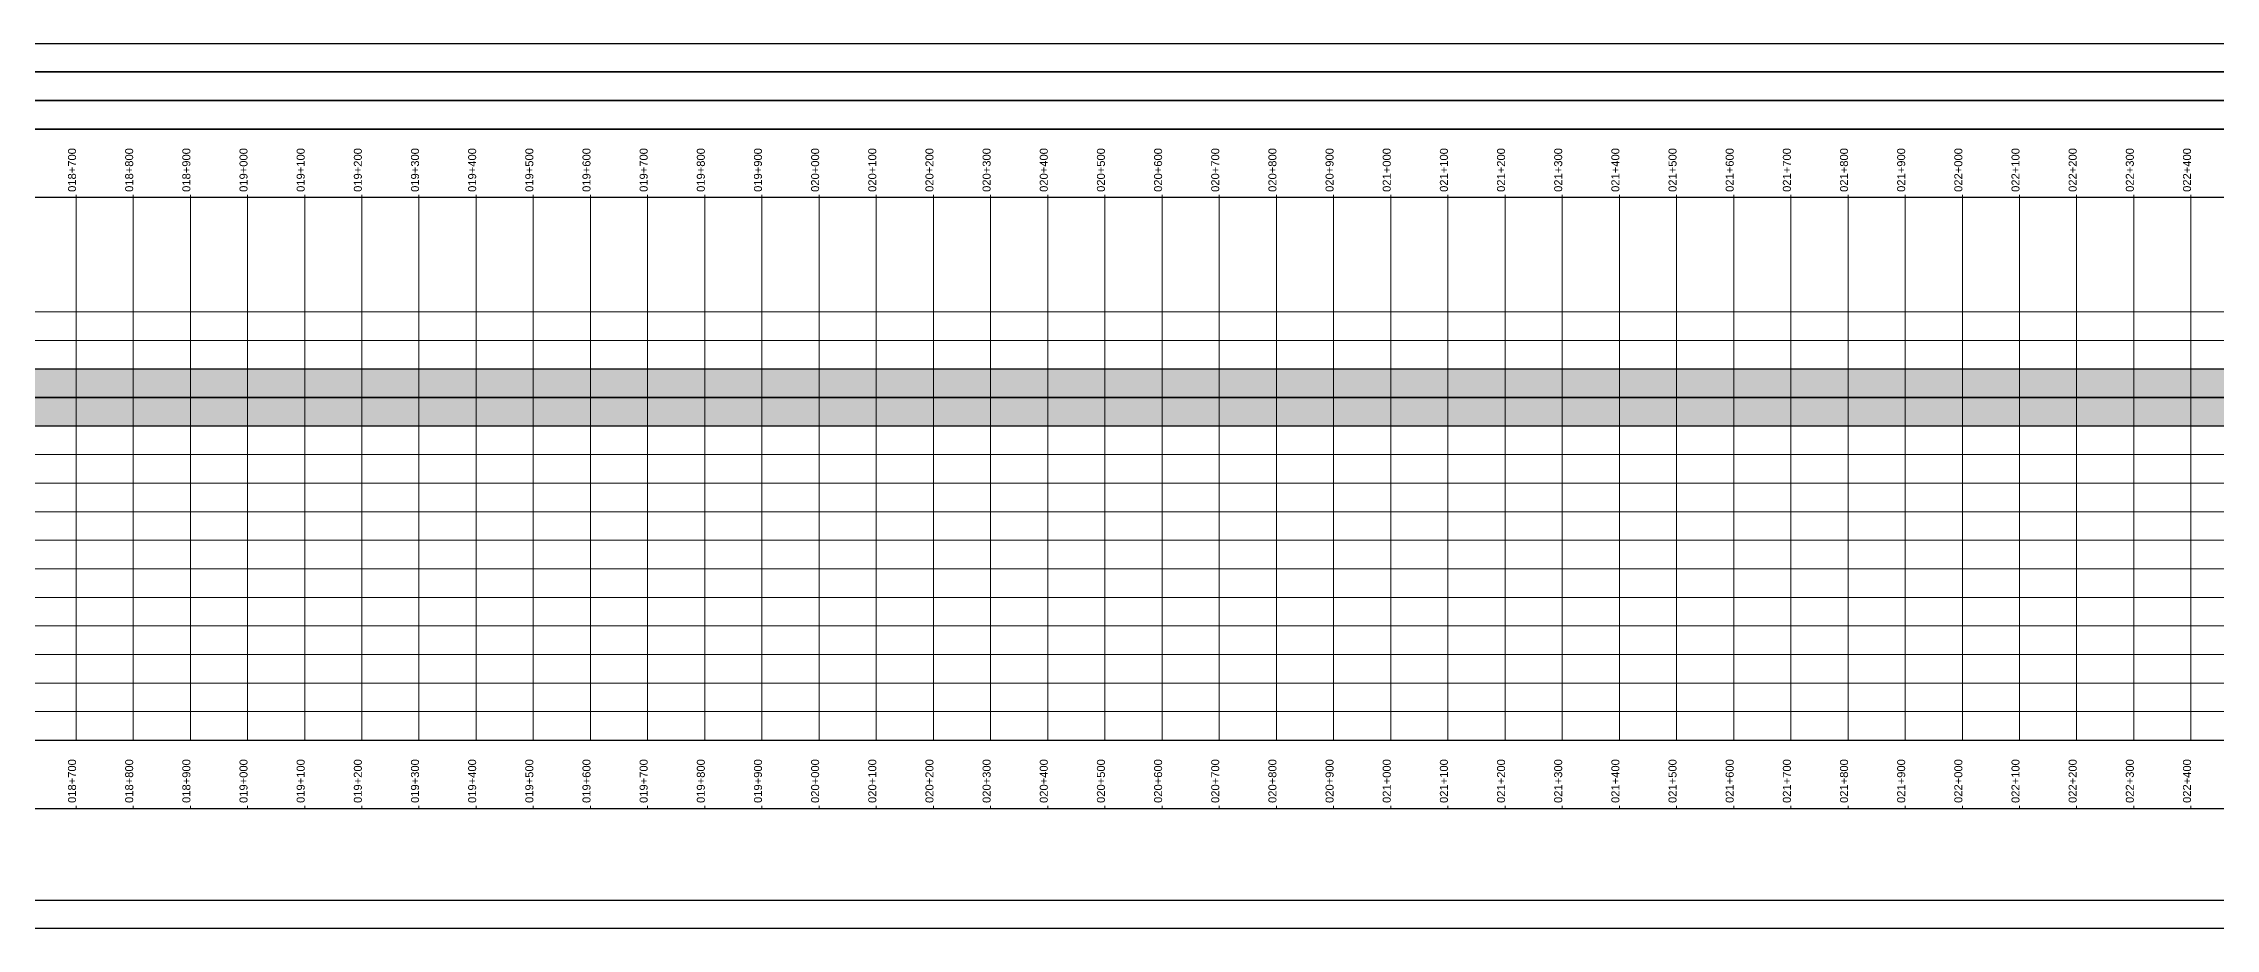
# Model space of a CAD drawing. Extents: x -247 to 52513, y 3400 to 5000.
# Drawn here: x 18643 to 22443, y 3450 to 5000 of the extents above; entities that cross this region are included whole.
import ezdxf

# ---------------------------------------------------------------- set-up
doc = ezdxf.new("R2010")
doc.units = 0
doc.linetypes.add('Dashed', pattern=[0])
for name, color, linetype in [('Activity Lines', 7, 'Continuous'), ('Chainage Text', 7, 'Continuous'), ('Entity', 7, 'Continuous'), ('Markers-One', 7, 'Continuous'), ('Outer Box', 7, 'Continuous'), ('Package', 7, 'Continuous'), ('Section', 7, 'Continuous'), ('Vertical Chainage Lines', 7, 'Continuous')]:
    doc.layers.add(name, color=color, linetype=linetype)
doc.styles.add('True type font', font='Arial.ttf')

msp = doc.modelspace()

# ---------------------------------------------------------------- hatches: boundary and pattern name
at = {"true_color": 0x407d60}
msp.add_hatch(color=163, dxfattribs=at).paths.add_polyline_path([(1000, 4430), (30000, 4430), (30000, 4380), (1000, 4380)])
at = {"true_color": 0x28209d}
msp.add_hatch(color=197, dxfattribs=at).paths.add_polyline_path([(2000, 4380), (40000, 4380), (40000, 4330), (2000, 4330)])

# ---------------------------------------------------------------- linework, layer by layer
for points in [[(1000, 4430), (30000, 4430), (30000, 4380), (1000, 4380)], [(2000, 4380), (40000, 4380), (40000, 4330), (2000, 4330)]]:
    msp.add_lwpolyline(points, close=True)
at = {"layer": 'Activity Lines', "color": 250, "linetype": 'Dashed', "lineweight": 15, "true_color": 0x000000}
msp.add_polyline3d([(53, 4530, 0), (52150, 4530, 0)], dxfattribs=at)
at = {"layer": 'Activity Lines', "color": 135, "linetype": 'Dashed', "lineweight": 15, "true_color": 0xda2b99}
msp.add_polyline3d([(53, 4480, 0), (52150, 4480, 0)], dxfattribs=at)
at = {"layer": 'Activity Lines', "color": 92, "linetype": 'Dashed', "lineweight": 15, "true_color": 0xb71de2}
msp.add_polyline3d([(53, 4430, 0), (52150, 4430, 0)], dxfattribs=at)
at = {"layer": 'Activity Lines', "color": 37, "linetype": 'Dashed', "lineweight": 15, "true_color": 0x4f0fff}
msp.add_polyline3d([(53, 4380, 0), (52150, 4380, 0)], dxfattribs=at)
at = {"layer": 'Activity Lines', "color": 11, "linetype": 'Dashed', "lineweight": 15, "true_color": 0x3ee08c}
msp.add_polyline3d([(53, 4330, 0), (52150, 4330, 0)], dxfattribs=at)
at = {"layer": 'Activity Lines', "color": 240, "linetype": 'Dashed', "lineweight": 15, "true_color": 0x724646}
msp.add_polyline3d([(53, 4280, 0), (52150, 4280, 0)], dxfattribs=at)
at = {"layer": 'Activity Lines', "color": 145, "linetype": 'Dashed', "lineweight": 15, "true_color": 0xc63939}
msp.add_polyline3d([(53, 4230, 0), (52150, 4230, 0)], dxfattribs=at)
at = {"layer": 'Activity Lines', "color": 43, "linetype": 'Dashed', "lineweight": 15, "true_color": 0x2bd43f}
msp.add_polyline3d([(53, 4180, 0), (52150, 4180, 0)], dxfattribs=at)
at = {"layer": 'Activity Lines', "color": 240, "linetype": 'Dashed', "lineweight": 15, "true_color": 0xeb0a42}
msp.add_polyline3d([(53, 4130, 0), (52150, 4130, 0)], dxfattribs=at)
at = {"layer": 'Activity Lines', "color": 163, "linetype": 'Dashed', "lineweight": 15, "true_color": 0x407d60}
msp.add_polyline3d([(53, 4080, 0), (52150, 4080, 0)], dxfattribs=at)
at = {"layer": 'Activity Lines', "color": 53, "linetype": 'Dashed', "lineweight": 15, "true_color": 0xe675a8}
msp.add_polyline3d([(53, 4030, 0), (52150, 4030, 0)], dxfattribs=at)
at = {"layer": 'Activity Lines', "color": 145, "linetype": 'Dashed', "lineweight": 15, "true_color": 0xf71d48}
msp.add_polyline3d([(53, 3980, 0), (52150, 3980, 0)], dxfattribs=at)
at = {"layer": 'Activity Lines', "color": 197, "linetype": 'Dashed', "lineweight": 15, "true_color": 0x28209d}
msp.add_polyline3d([(53, 3930, 0), (52150, 3930, 0)], dxfattribs=at)
at = {"layer": 'Activity Lines', "color": 252, "linetype": 'Dashed', "lineweight": 15, "true_color": 0xc3327f}
msp.add_polyline3d([(53, 3880, 0), (52150, 3880, 0)], dxfattribs=at)
at = {"layer": 'Activity Lines', "color": 221, "linetype": 'Dashed', "lineweight": 15, "true_color": 0x38f09a}
msp.add_polyline3d([(53, 3830, 0), (52150, 3830, 0)], dxfattribs=at)
at = {"layer": 'Entity', "color": 9, "lineweight": 25}
for points in [[(54, 4900, 0), (52149, 4900, 0), (52149, 4850, 0), (54, 4850, 0)], [(54, 3500, 0), (52149, 3500, 0), (52149, 3450, 0), (54, 3450, 0)], [(54, 3500, 0), (52149, 3500, 0), (52149, 3450, 0), (54, 3450, 0)]]:
    msp.add_polyline3d(points, close=True, dxfattribs=at)
at = {"layer": 'Markers-One', "color": 41, "linetype": 'Dashed', "lineweight": 0, "true_color": 0xe0e0e0}
for points in [[(18700, 4730, 0), (18700, 4735, 0)], [(18800, 4730, 0), (18800, 4735, 0)], [(18900, 4730, 0), (18900, 4735, 0)], [(19000, 4730, 0), (19000, 4735, 0)], [(19100, 4730, 0), (19100, 4735, 0)], [(19200, 4730, 0), (19200, 4735, 0)], [(19300, 4730, 0), (19300, 4735, 0)], [(19400, 4730, 0), (19400, 4735, 0)], [(19500, 4730, 0), (19500, 4735, 0)], [(19600, 4730, 0), (19600, 4735, 0)], [(19700, 4730, 0), (19700, 4735, 0)], [(19800, 4730, 0), (19800, 4735, 0)], [(19900, 4730, 0), (19900, 4735, 0)], [(20000, 4730, 0), (20000, 4735, 0)], [(20100, 4730, 0), (20100, 4735, 0)], [(20200, 4730, 0), (20200, 4735, 0)], [(20300, 4730, 0), (20300, 4735, 0)], [(20400, 4730, 0), (20400, 4735, 0)], [(20500, 4730, 0), (20500, 4735, 0)], [(20600, 4730, 0), (20600, 4735, 0)], [(20700, 4730, 0), (20700, 4735, 0)], [(20800, 4730, 0), (20800, 4735, 0)], [(20900, 4730, 0), (20900, 4735, 0)], [(21000, 4730, 0), (21000, 4735, 0)], [(21100, 4730, 0), (21100, 4735, 0)], [(21200, 4730, 0), (21200, 4735, 0)], [(21300, 4730, 0), (21300, 4735, 0)], [(21400, 4730, 0), (21400, 4735, 0)], [(21500, 4730, 0), (21500, 4735, 0)], [(21600, 4730, 0), (21600, 4735, 0)], [(21700, 4730, 0), (21700, 4735, 0)], [(21800, 4730, 0), (21800, 4735, 0)], [(21900, 4730, 0), (21900, 4735, 0)], [(22000, 4730, 0), (22000, 4735, 0)], [(22100, 4730, 0), (22100, 4735, 0)], [(22200, 4730, 0), (22200, 4735, 0)], [(22300, 4730, 0), (22300, 4735, 0)], [(22400, 4730, 0), (22400, 4735, 0)], [(18700, 3660, 0), (18700, 3665, 0)], [(18800, 3660, 0), (18800, 3665, 0)], [(18900, 3660, 0), (18900, 3665, 0)], [(19000, 3660, 0), (19000, 3665, 0)], [(19100, 3660, 0), (19100, 3665, 0)], [(19200, 3660, 0), (19200, 3665, 0)], [(19300, 3660, 0), (19300, 3665, 0)], [(19400, 3660, 0), (19400, 3665, 0)], [(19500, 3660, 0), (19500, 3665, 0)], [(19600, 3660, 0), (19600, 3665, 0)], [(19700, 3660, 0), (19700, 3665, 0)], [(19800, 3660, 0), (19800, 3665, 0)], [(19900, 3660, 0), (19900, 3665, 0)], [(20000, 3660, 0), (20000, 3665, 0)], [(20100, 3660, 0), (20100, 3665, 0)], [(20200, 3660, 0), (20200, 3665, 0)], [(20300, 3660, 0), (20300, 3665, 0)], [(20400, 3660, 0), (20400, 3665, 0)], [(20500, 3660, 0), (20500, 3665, 0)], [(20600, 3660, 0), (20600, 3665, 0)], [(20700, 3660, 0), (20700, 3665, 0)], [(20800, 3660, 0), (20800, 3665, 0)], [(20900, 3660, 0), (20900, 3665, 0)], [(21000, 3660, 0), (21000, 3665, 0)], [(21100, 3660, 0), (21100, 3665, 0)], [(21200, 3660, 0), (21200, 3665, 0)], [(21300, 3660, 0), (21300, 3665, 0)], [(21400, 3660, 0), (21400, 3665, 0)], [(21500, 3660, 0), (21500, 3665, 0)], [(21600, 3660, 0), (21600, 3665, 0)], [(21700, 3660, 0), (21700, 3665, 0)], [(21800, 3660, 0), (21800, 3665, 0)], [(21900, 3660, 0), (21900, 3665, 0)], [(22000, 3660, 0), (22000, 3665, 0)], [(22100, 3660, 0), (22100, 3665, 0)], [(22200, 3660, 0), (22200, 3665, 0)], [(22300, 3660, 0), (22300, 3665, 0)], [(22400, 3660, 0), (22400, 3665, 0)]]:
    msp.add_polyline3d(points, dxfattribs=at)
at = {"layer": 'Outer Box', "color": 9, "lineweight": 5}
msp.add_polyline3d([(-247, 5000, 0), (52450, 5000, 0), (52450, 3450, 0), (-247, 3450, 0)], close=True, dxfattribs=at)
at = {"layer": 'Package', "color": 9, "lineweight": 25}
for points in [[(53, 5000, 0), (52150, 5000, 0), (52150, 4950, 0), (53, 4950, 0)], [(53, 4850, 0), (52150, 4850, 0), (52150, 4730, 0), (53, 4730, 0)], [(53, 3780, 0), (52150, 3780, 0), (52150, 3660, 0), (53, 3660, 0)]]:
    msp.add_polyline3d(points, close=True, dxfattribs=at)
at = {"layer": 'Section', "color": 9, "lineweight": 25}
for points in [[(53, 4950, 0), (51150, 4950, 0), (51150, 4900, 0), (53, 4900, 0)], [(53, 4950, 0), (52140, 4950, 0), (52140, 4900, 0), (53, 4900, 0)], [(53, 4950, 0), (52150, 4950, 0), (52150, 4900, 0), (53, 4900, 0)], [(53, 4950, 0), (52150, 4950, 0), (52150, 4900, 0), (53, 4900, 0)], [(53, 4950, 0), (52150, 4950, 0), (52150, 4900, 0), (53, 4900, 0)], [(53, 4950, 0), (52150, 4950, 0), (52150, 4900, 0), (53, 4900, 0)], [(53, 4950, 0), (52150, 4950, 0), (52150, 4900, 0), (53, 4900, 0)], [(53, 4950, 0), (52150, 4950, 0), (52150, 4900, 0), (53, 4900, 0)], [(53, 4950, 0), (52150, 4950, 0), (52150, 4900, 0), (53, 4900, 0)], [(53, 4950, 0), (52145, 4950, 0), (52145, 4900, 0), (53, 4900, 0)]]:
    msp.add_polyline3d(points, close=True, dxfattribs=at)
at = {"layer": 'Vertical Chainage Lines', "color": 41, "linetype": 'Dashed', "lineweight": 0, "true_color": 0xe0e0e0}
for points in [[(18700, 4730, 0), (18700, 3780, 0)], [(18800, 4730, 0), (18800, 3780, 0)], [(18900, 4730, 0), (18900, 3780, 0)], [(19000, 4730, 0), (19000, 3780, 0)], [(19100, 4730, 0), (19100, 3780, 0)], [(19200, 4730, 0), (19200, 3780, 0)], [(19300, 4730, 0), (19300, 3780, 0)], [(19400, 4730, 0), (19400, 3780, 0)], [(19500, 4730, 0), (19500, 3780, 0)], [(19600, 4730, 0), (19600, 3780, 0)], [(19700, 4730, 0), (19700, 3780, 0)], [(19800, 4730, 0), (19800, 3780, 0)], [(19900, 4730, 0), (19900, 3780, 0)], [(20000, 4730, 0), (20000, 3780, 0)], [(20100, 4730, 0), (20100, 3780, 0)], [(20200, 4730, 0), (20200, 3780, 0)], [(20300, 4730, 0), (20300, 3780, 0)], [(20400, 4730, 0), (20400, 3780, 0)], [(20500, 4730, 0), (20500, 3780, 0)], [(20600, 4730, 0), (20600, 3780, 0)], [(20700, 4730, 0), (20700, 3780, 0)], [(20800, 4730, 0), (20800, 3780, 0)], [(20900, 4730, 0), (20900, 3780, 0)], [(21000, 4730, 0), (21000, 3780, 0)], [(21100, 4730, 0), (21100, 3780, 0)], [(21200, 4730, 0), (21200, 3780, 0)], [(21300, 4730, 0), (21300, 3780, 0)], [(21400, 4730, 0), (21400, 3780, 0)], [(21500, 4730, 0), (21500, 3780, 0)], [(21600, 4730, 0), (21600, 3780, 0)], [(21700, 4730, 0), (21700, 3780, 0)], [(21800, 4730, 0), (21800, 3780, 0)], [(21900, 4730, 0), (21900, 3780, 0)], [(22000, 4730, 0), (22000, 3780, 0)], [(22100, 4730, 0), (22100, 3780, 0)], [(22200, 4730, 0), (22200, 3780, 0)], [(22300, 4730, 0), (22300, 3780, 0)], [(22400, 4730, 0), (22400, 3780, 0)]]:
    msp.add_polyline3d(points, dxfattribs=at)

# ---------------------------------------------------------------- texts
at = {"layer": 'Chainage Text', "color": 9, "lineweight": 15, "style": 'True type font'}
for s, p in [('018+700', (18700, 4740)), ('018+800', (18800, 4740)), ('018+900', (18900, 4740)), ('019+000', (19000, 4740)), ('019+100', (19100, 4740)), ('019+200', (19200, 4740)), ('019+300', (19300, 4740)), ('019+400', (19400, 4740)), ('019+500', (19500, 4740)), ('019+600', (19600, 4740)), ('019+700', (19700, 4740)), ('019+800', (19800, 4740)), ('019+900', (19900, 4740)), ('020+000', (20000, 4740)), ('020+100', (20100, 4740)), ('020+200', (20200, 4740)), ('020+300', (20300, 4740)), ('020+400', (20400, 4740)), ('020+500', (20500, 4740)), ('020+600', (20600, 4740)), ('020+700', (20700, 4740)), ('020+800', (20800, 4740)), ('020+900', (20900, 4740)), ('021+000', (21000, 4740)), ('021+100', (21100, 4740)), ('021+200', (21200, 4740)), ('021+300', (21300, 4740)), ('021+400', (21400, 4740)), ('021+500', (21500, 4740)), ('021+600', (21600, 4740)), ('021+700', (21700, 4740)), ('021+800', (21800, 4740)), ('021+900', (21900, 4740)), ('022+000', (22000, 4740)), ('022+100', (22100, 4740)), ('022+200', (22200, 4740)), ('022+300', (22300, 4740)), ('022+400', (22400, 4740)), ('018+700', (18700, 3670)), ('018+800', (18800, 3670)), ('018+900', (18900, 3670)), ('019+000', (19000, 3670)), ('019+100', (19100, 3670)), ('019+200', (19200, 3670)), ('019+300', (19300, 3670)), ('019+400', (19400, 3670)), ('019+500', (19500, 3670)), ('019+600', (19600, 3670)), ('019+700', (19700, 3670)), ('019+800', (19800, 3670)), ('019+900', (19900, 3670)), ('020+000', (20000, 3670)), ('020+100', (20100, 3670)), ('020+200', (20200, 3670)), ('020+300', (20300, 3670)), ('020+400', (20400, 3670)), ('020+500', (20500, 3670)), ('020+600', (20600, 3670)), ('020+700', (20700, 3670)), ('020+800', (20800, 3670)), ('020+900', (20900, 3670)), ('021+000', (21000, 3670)), ('021+100', (21100, 3670)), ('021+200', (21200, 3670)), ('021+300', (21300, 3670)), ('021+400', (21400, 3670)), ('021+500', (21500, 3670)), ('021+600', (21600, 3670)), ('021+700', (21700, 3670)), ('021+800', (21800, 3670)), ('021+900', (21900, 3670)), ('022+000', (22000, 3670)), ('022+100', (22100, 3670)), ('022+200', (22200, 3670)), ('022+300', (22300, 3670)), ('022+400', (22400, 3670))]:
    msp.add_text(s, height=14, rotation=90, dxfattribs=at).set_placement(p)

doc.saveas('drawing.dxf')
